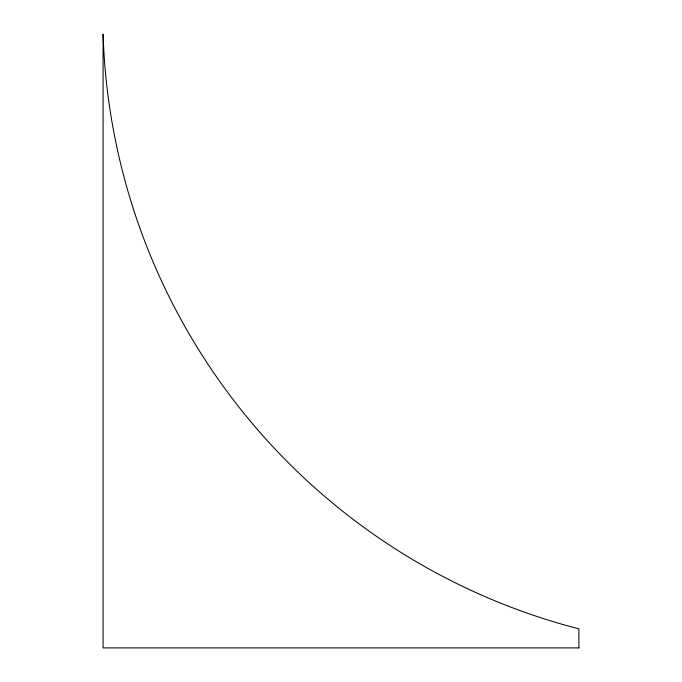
<?xml version="1.0" encoding="UTF-8"?>
<svg xmlns="http://www.w3.org/2000/svg" width="682" height="682" viewBox="0 0 682 682"><rect width="100%" height="100%" fill="white"/><g stroke="black" fill="none" stroke-linecap="round" stroke-linejoin="round"><path stroke-width="1.02" d="M578.907 647.9L103.093 647.9L103.093 34.1A634.729 634.729 0 0 0 578.907 628.864L578.907 647.9"/></g></svg>
